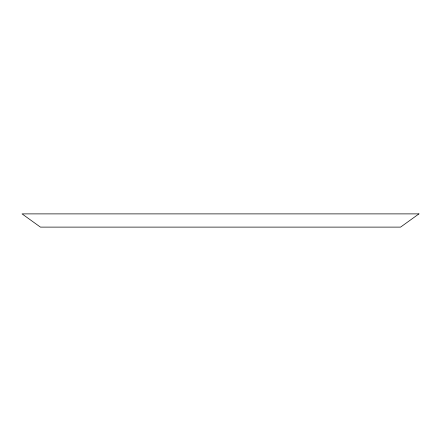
<?xml version="1.0" encoding="UTF-8"?>
<svg xmlns="http://www.w3.org/2000/svg" width="441" height="441" viewBox="0 0 441 441"><rect width="100%" height="100%" fill="white"/><g stroke="black" fill="none" stroke-linecap="round" stroke-linejoin="round"><path stroke-width="0.66" d="M418.95 213.885L400.571 227.115L40.429 227.115L22.05 213.885L418.95 213.885"/></g></svg>
